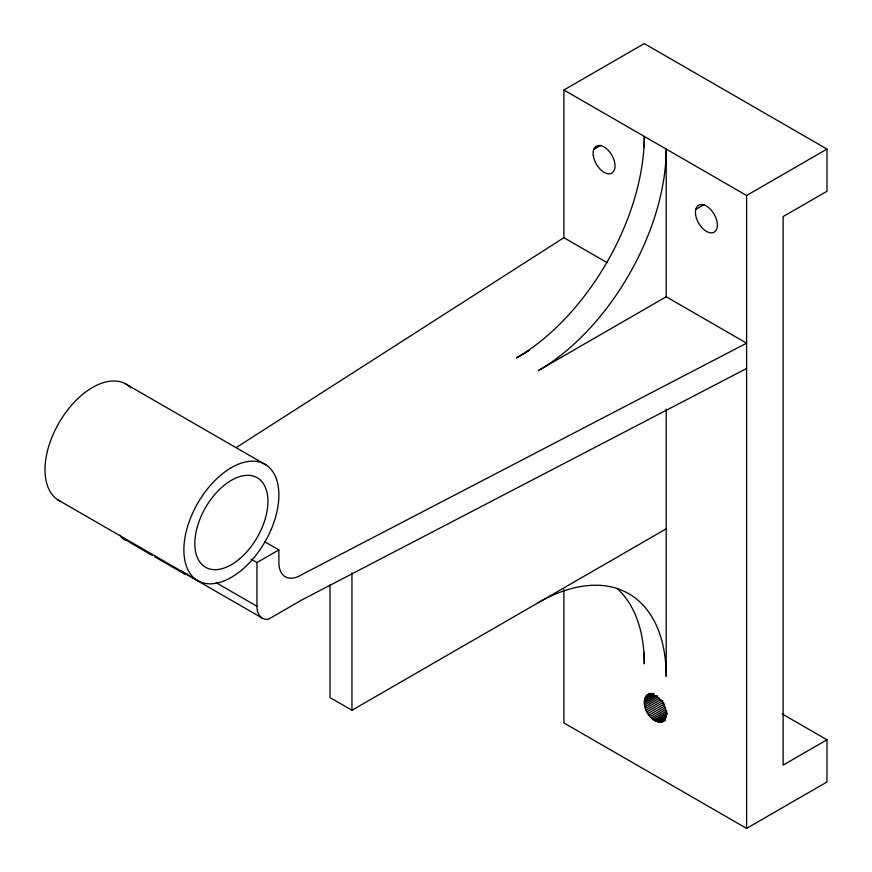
<?xml version="1.0" encoding="UTF-8"?>
<svg xmlns="http://www.w3.org/2000/svg" width="872" height="872" viewBox="0 0 872 872"><rect width="100%" height="100%" fill="white"/><g stroke="black" fill="none" stroke-linecap="round" stroke-linejoin="round"><path stroke-width="1.31" d="M665.129 720.337C651.885 728.621 635.852 700.881 649.596 693.513M662.774 721.7C672.236 712.751 659.723 691.082 647.242 694.875M236.41 447.434L563.89 237.685L563.89 90.012L644.277 43.6L826.983 149.079L826.983 191.273L783.132 216.594L783.132 765.115L826.983 739.794L826.983 781.988L746.596 828.4L563.89 722.921L563.89 589.57M593.767 149.417L600.83 145.341M695.802 209.367L704.053 204.604M563.89 90.012L746.596 195.492L826.983 149.079M529.293 350.49L516.388 357.945A180.864 104.422 -60 0 0 644.277 136.424L644.277 147.259M666.208 296.763L538.318 370.6A180.864 104.422 -60 0 0 666.208 149.079L666.208 296.763L746.596 343.176L301.985 574.528A31.032 17.92 -60 0 1 278.877 562.571L278.866 549.916L264.75 541.763M746.596 368.485L301.995 599.86L268.304 619.305L266.734 619.382A26.018 15.02 -60 0 1 256.946 606.258L256.946 562.582L278.866 549.916M330.03 584.698L330.03 697.6L351.961 710.255L666.208 528.824M646.381 695.584L649.913 693.545M645.651 696.477L650.37 693.752M645.073 697.546L652.147 693.469M644.648 698.777L654.076 693.338M644.386 700.162L653.815 694.712M644.277 701.655L654.894 695.529M644.343 703.246L657.314 695.758M644.582 704.914L657.543 697.426M644.975 706.636L659.112 698.461M645.52 708.369L660.845 699.529M646.217 710.113L662.72 700.587M647.046 711.814L663.548 702.287M648.005 713.47L664.508 703.944M649.062 715.04L664.388 706.189M650.229 716.512L665.554 707.661M651.46 717.852L665.609 709.677M652.757 719.04L666.906 710.876M654.087 720.065L667.058 712.588M655.243 720.795L667.036 713.994M655.439 720.915L667.222 714.114M656.779 721.569L666.208 716.13M658.098 722.016L666.35 717.253M659.385 722.256L665.271 718.855M660.595 722.288L665.314 719.563M661.728 722.092L665.271 720.054M187.033 573.405L185.245 574.441L154.845 556.892M126.778 540.684L125.514 540.302A29.713 17.113 -60.2 0 1 120.064 535.135M563.89 237.685L606.999 262.581M782.195 713.939L826.983 739.794M125.034 383.571L266.004 464.95M251.06 559.181L256.946 562.582M216.18 582.714L256.946 606.258M57.89 499.863L198.86 581.253M181.605 571.542L261.992 617.954M127.944 541.359L152.502 555.54M746.596 195.492L746.596 828.4M666.208 409.132L666.208 676.509A180.864 104.422 -60 0 0 538.318 602.661M644.277 653.008L644.277 663.843A180.864 104.422 -60 0 0 616.951 588.382M351.961 572.871L351.961 710.255M60.005 501.084A67.177 38.782 -60 0 1 61.105 419.312A67.177 38.782 -60 0 1 130.953 387.898M184.646 572.762A26.018 15.02 -60 0 1 180.319 570.528M271.475 528.726L269.808 532.541A67.177 38.782 -60 0 1 259.289 550.744L256.826 554.112A67.177 38.782 -60 0 1 184.711 559.715A67.177 38.782 -60 0 1 240.269 463.468A67.177 38.782 -60 0 1 271.475 528.726M695.627 214.828A15.5 8.949 60 0 0 713.547 232.421A15.5 8.949 60 0 0 710.026 208.844A15.5 8.949 60 0 0 695.627 214.828M593.287 155.554A15.5 8.949 60 0 0 611.109 173.408A15.5 8.949 60 0 0 607.871 149.94A15.5 8.949 60 0 0 593.287 155.554M239.713 558.756A51.677 29.833 -60 0 0 258.014 478.227A51.677 29.833 -60 0 0 196.396 530.492A51.677 29.833 -60 0 0 239.713 558.756"/></g></svg>
